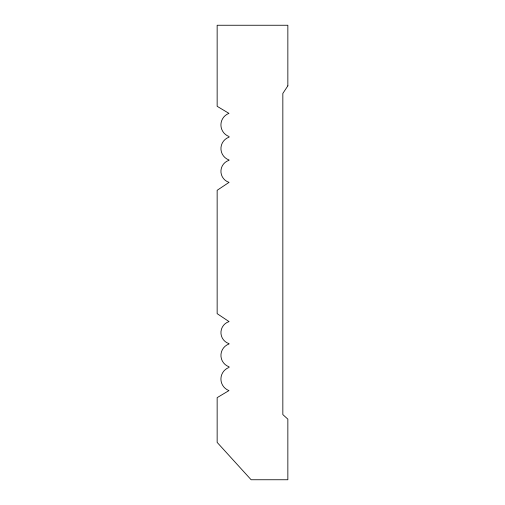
<?xml version="1.0" encoding="UTF-8"?>
<svg xmlns="http://www.w3.org/2000/svg" width="505" height="505" viewBox="0 0 505 505"><rect width="100%" height="100%" fill="white"/><g stroke="black" fill="none" stroke-linecap="round" stroke-linejoin="round"><path stroke-width="0.76" d="M287.85 85.85L282.838 93.431L282.838 414.586L287.85 419.15L287.85 479.75L251.124 479.75L217.15 442.405L217.15 397.65L228.967 390.586A12.322 12.322 0 0 1 229.062 367.438L229.062 366.788A12.063 12.063 0 0 1 229.062 343.981L229.062 343.652A11.546 11.546 0 0 1 229.062 321.597L217.15 313.649L217.15 190.309L229.062 182.362A11.546 11.546 0 0 1 229.062 160.3L229.062 159.978A12.063 12.063 0 0 1 229.062 137.171L229.062 136.52A12.322 12.322 0 0 1 228.967 113.372L217.15 106.309L217.15 25.25L287.85 25.25L287.85 85.85"/></g></svg>
